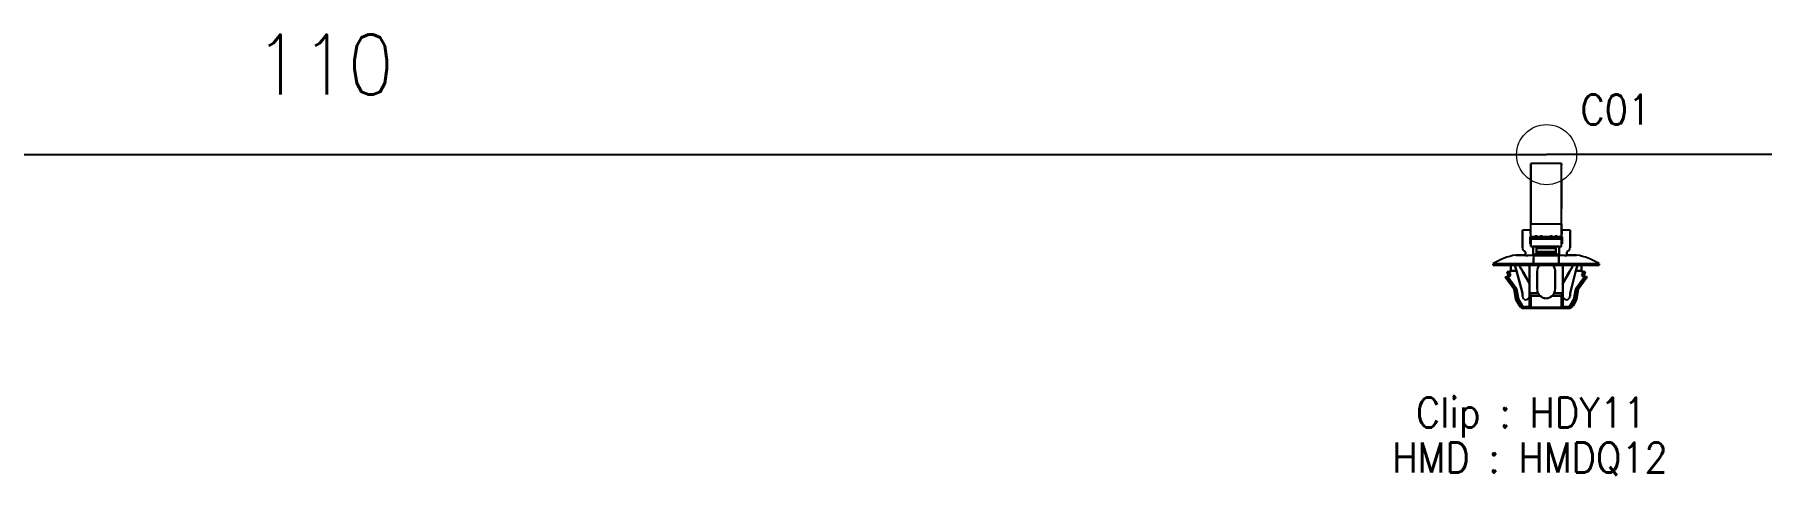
# Model space of a CAD drawing. Header units: inches. Extents: x 47316 to 59086, y 3141 to 11743.
# Drawn here: x 57742.5 to 57886.3, y 8655.5 to 8692.2 of the extents above; entities that cross this region are included whole.
import ezdxf

# ---------------------------------------------------------------- set-up
doc = ezdxf.new("R2010")
doc.units = ezdxf.units.IN
doc.header["$MEASUREMENT"] = 0
doc.styles.get("Standard").update_dxf_attribs({"font": ''})
doc.styles.get('Standard').set_extended_font_data('SimSun')
doc.linetypes.add('_VH_OTCON', pattern='A,0.0001,[7,VeSys.shx,S=0.1,R=0,X=0,Y=0],-0.4,[7,VeSys.shx,S=0.1,R=0,X=0,Y=0],-0.4,["X",Standard,S=1,R=0,X=-0.5,Y=-0.5],-0.0001,[7,VeSys.shx,S=0.1,R=0,X=0,Y=0],-0.4', length=1.2002)

msp = doc.modelspace()

# ---------------------------------------------------------------- linework, layer by layer
at = {"color": 0, "linetype": '_VH_OTCON', "lineweight": -2, "ltscale": 5}
for p in [(57663.57, 8682.22), (57937.71, 8682.22)]:
    msp.add_line(p, (57868.42, 8682.22), dxfattribs=at)
at = {"color": 7, "ltscale": 0.378897}
msp.add_line((57867.12, 8681.48), (57867.12, 8676.47), dxfattribs=at)
at = {"color": 7, "ltscale": 0.15}
for p, q in [((57869.65, 8681.48), (57867.12, 8681.48)), ((57867.12, 8676.47), (57869.65, 8676.47)), ((57867.12, 8676.47), (57869.65, 8676.47)), ((57869.65, 8675.21), (57867.12, 8675.21)), ((57867.12, 8675.21), (57869.65, 8675.21)), ((57867.12, 8674.58), (57869.65, 8674.58)), ((57867.12, 8674.58), (57869.65, 8674.58)), ((57869.65, 8669.49), (57867.12, 8669.49)), ((57867.12, 8669.49), (57869.65, 8669.49))]:
    msp.add_line(p, q, dxfattribs=at)
at = {"color": 7, "ltscale": 0.215019}
msp.add_line((57867.12, 8678.04), (57867.12, 8681.48), dxfattribs=at)
at = {"color": 7, "ltscale": 0.315749}
msp.add_line((57867.12, 8681.48), (57867.12, 8676.9), dxfattribs=at)
at = {"color": 7, "ltscale": 0.378905}
msp.add_line((57867.12, 8676.47), (57867.12, 8681.48), dxfattribs=at)
at = {"color": 7, "ltscale": 0.315758}
msp.add_line((57867.12, 8681.48), (57867.12, 8676.9), dxfattribs=at)
at = {"color": 7, "ltscale": 0.378893}
msp.add_line((57869.65, 8676.47), (57869.65, 8681.48), dxfattribs=at)
at = {"color": 7, "ltscale": 0.0272}
msp.add_line((57869.65, 8681.37), (57869.65, 8681.48), dxfattribs=at)
at = {"color": 7, "ltscale": 0.37888}
msp.add_line((57869.65, 8676.47), (57869.65, 8681.48), dxfattribs=at)
at = {"color": 7, "ltscale": 0.027199}
msp.add_line((57869.65, 8681.48), (57869.65, 8681.37), dxfattribs=at)
at = {"color": 7, "ltscale": 0.179182}
msp.add_line((57867.12, 8678.21), (57867.12, 8681.23), dxfattribs=at)
at = {"color": 7, "ltscale": 0.142593}
msp.add_line((57869.65, 8677.71), (57869.65, 8680.12), dxfattribs=at)
at = {"color": 7, "ltscale": 0.142589}
msp.add_line((57869.65, 8680.12), (57869.65, 8677.71), dxfattribs=at)
at = {"color": 7, "ltscale": 0.026669}
for p, q in [((57867.12, 8678.21), (57867.12, 8677.76)), ((57867.12, 8677.76), (57867.12, 8678.21)), ((57867.12, 8678.04), (57867.12, 8677.59))]:
    msp.add_line(p, q, dxfattribs=at)
at = {"color": 7, "ltscale": 0.108633}
msp.add_line((57867.12, 8675.93), (57867.12, 8677.76), dxfattribs=at)
at = {"color": 7, "ltscale": 0.076392}
msp.add_line((57867.12, 8676.47), (57867.12, 8677.76), dxfattribs=at)
at = {"color": 7, "ltscale": 0.098454}
msp.add_line((57867.12, 8675.93), (57867.12, 8677.59), dxfattribs=at)
at = {"color": 7, "ltscale": 0.025}
for p, q in [((57866.4, 8675.51), (57866.4, 8675.93)), ((57867.96, 8675.39), (57867.54, 8675.39)), ((57867.96, 8675.39), (57867.54, 8675.39)), ((57867.96, 8675.38), (57867.54, 8675.38)), ((57869.23, 8675.39), (57868.81, 8675.39)), ((57869.23, 8675.39), (57868.81, 8675.39))]:
    msp.add_line(p, q, dxfattribs=at)
at = {"color": 7, "ltscale": 0.039999}
for p, q in [((57867.08, 8675.93), (57866.4, 8675.93)), ((57867.08, 8675.93), (57866.4, 8675.93)), ((57870.37, 8675.93), (57869.69, 8675.93)), ((57870.37, 8675.93), (57869.69, 8675.93))]:
    msp.add_line(p, q, dxfattribs=at)
at = {"color": 7, "ltscale": 0.022501}
for p, q in [((57866.4, 8675.93), (57866.4, 8675.55)), ((57866.4, 8675.93), (57866.4, 8675.55)), ((57870.37, 8675.93), (57870.37, 8675.55)), ((57870.37, 8675.55), (57870.37, 8675.93))]:
    msp.add_line(p, q, dxfattribs=at)
at = {"color": 7, "ltscale": 0.0175}
for p, q in [((57867.08, 8675.93), (57867.08, 8675.63)), ((57867.08, 8675.93), (57867.08, 8675.63)), ((57867.08, 8675.63), (57867.08, 8675.93)), ((57869.69, 8675.93), (57869.69, 8675.63)), ((57869.69, 8675.63), (57869.69, 8675.93))]:
    msp.add_line(p, q, dxfattribs=at)
at = {"color": 7, "ltscale": 0.002499}
for p, q in [((57867.12, 8675.93), (57867.08, 8675.93)), ((57869.69, 8675.93), (57869.65, 8675.93)), ((57867.04, 8675.38), (57867.08, 8675.38)), ((57867.04, 8675.38), (57867.08, 8675.38)), ((57867.08, 8675.63), (57867.12, 8675.63)), ((57867.12, 8675.63), (57867.08, 8675.63)), ((57867.08, 8674.83), (57867.12, 8674.83)), ((57867.12, 8674.83), (57867.08, 8674.83)), ((57867.08, 8674.83), (57867.12, 8674.83)), ((57869.65, 8675.63), (57869.69, 8675.63)), ((57869.69, 8675.63), (57869.65, 8675.63)), ((57869.65, 8674.83), (57869.69, 8674.83)), ((57869.69, 8674.83), (57869.65, 8674.83)), ((57869.65, 8674.83), (57869.69, 8674.83)), ((57869.73, 8675.38), (57869.69, 8675.38)), ((57869.69, 8675.38), (57869.73, 8675.38)), ((57869.69, 8675.38), (57869.73, 8675.38))]:
    msp.add_line(p, q, dxfattribs=at)
at = {"color": 7, "ltscale": 2.6e-05}
for p, q in [((57867.08, 8675.93), (57867.08, 8675.93)), ((57869.69, 8675.93), (57869.69, 8675.93))]:
    msp.add_line(p, q, dxfattribs=at)
at = {"color": 7, "ltscale": 0.057913}
msp.add_line((57867.12, 8675.93), (57867.12, 8676.9), dxfattribs=at)
at = {"color": 7, "ltscale": 0.0644}
for p, q in [((57867.12, 8675.39), (57867.12, 8676.47)), ((57867.12, 8675.39), (57867.12, 8676.47)), ((57869.65, 8676.47), (57869.65, 8675.39)), ((57869.65, 8675.39), (57869.65, 8676.47))]:
    msp.add_line(p, q, dxfattribs=at)
at = {"color": 7, "ltscale": 0.064999}
for p, q in [((57866.4, 8675.55), (57866.4, 8674.45)), ((57866.4, 8675.55), (57866.4, 8674.45)), ((57870.37, 8675.55), (57870.37, 8674.45)), ((57870.37, 8674.45), (57870.37, 8675.55))]:
    msp.add_line(p, q, dxfattribs=at)
at = {"color": 7, "ltscale": 0.0625}
msp.add_line((57866.4, 8674.45), (57866.4, 8675.51), dxfattribs=at)
at = {"color": 7, "ltscale": 0.000629}
msp.add_line((57867.05, 8675.38), (57867.04, 8675.38), dxfattribs=at)
at = {"color": 7, "ltscale": 0.035001}
for p, q in [((57867.04, 8675.38), (57867.04, 8674.79)), ((57867.04, 8674.79), (57867.04, 8675.38)), ((57869.73, 8674.79), (57869.73, 8675.38)), ((57869.73, 8674.79), (57869.73, 8675.38)), ((57869.73, 8675.38), (57869.73, 8674.79)), ((57867.33, 8673.02), (57867.33, 8673.61)), ((57867.33, 8673.02), (57867.33, 8673.61))]:
    msp.add_line(p, q, dxfattribs=at)
at = {"color": 7, "ltscale": 0.004999}
for p, q in [((57867.04, 8674.79), (57867.12, 8674.79)), ((57867.12, 8674.79), (57867.04, 8674.79)), ((57869.65, 8674.79), (57869.73, 8674.79)), ((57869.73, 8674.79), (57869.65, 8674.79))]:
    msp.add_line(p, q, dxfattribs=at)
at = {"color": 7, "ltscale": 0.154999}
for p, q in [((57867.08, 8675.38), (57869.69, 8675.38)), ((57869.69, 8675.38), (57867.08, 8675.38))]:
    msp.add_line(p, q, dxfattribs=at)
at = {"color": 7, "ltscale": 0.032501}
for p, q in [((57867.08, 8675.38), (57867.08, 8674.83)), ((57867.08, 8675.38), (57867.08, 8674.83)), ((57869.69, 8675.38), (57869.69, 8674.83)), ((57869.69, 8674.83), (57869.69, 8675.38))]:
    msp.add_line(p, q, dxfattribs=at)
at = {"color": 7, "ltscale": 0.021939}
msp.add_line((57867.08, 8675.38), (57867.08, 8675.01), dxfattribs=at)
at = {"color": 7, "ltscale": 0.010562}
msp.add_line((57867.08, 8674.83), (57867.08, 8675.01), dxfattribs=at)
at = {"color": 7, "ltscale": 0.0375}
for p, q in [((57867.12, 8675.21), (57867.12, 8674.58)), ((57867.12, 8674.58), (57867.12, 8675.21)), ((57869.65, 8674.58), (57869.65, 8675.21)), ((57869.65, 8674.58), (57869.65, 8675.21))]:
    msp.add_line(p, q, dxfattribs=at)
at = {"color": 7, "ltscale": 0.002502}
msp.add_line((57867.12, 8674.79), (57867.12, 8674.83), dxfattribs=at)
at = {"color": 7, "ltscale": 0.040002}
for p, q in [((57867.29, 8674.58), (57867.29, 8673.9)), ((57867.29, 8673.9), (57867.29, 8674.58)), ((57869.48, 8673.9), (57869.48, 8674.58)), ((57869.48, 8673.9), (57869.48, 8674.58)), ((57869.48, 8674.58), (57869.48, 8673.9))]:
    msp.add_line(p, q, dxfattribs=at)
at = {"color": 7, "ltscale": 0.017502}
for p, q in [((57867.58, 8674.58), (57867.29, 8674.58)), ((57869.48, 8674.58), (57869.19, 8674.58))]:
    msp.add_line(p, q, dxfattribs=at)
at = {"color": 7, "ltscale": 0.0075}
for p, q in [((57867.54, 8675.38), (57867.54, 8675.51)), ((57867.54, 8675.51), (57867.54, 8675.38)), ((57867.96, 8675.51), (57867.96, 8675.38)), ((57867.96, 8675.38), (57867.96, 8675.51)), ((57868.81, 8675.38), (57868.81, 8675.51)), ((57868.81, 8675.51), (57868.81, 8675.38)), ((57869.23, 8675.51), (57869.23, 8675.38)), ((57869.23, 8675.38), (57869.23, 8675.51)), ((57863.96, 8673.14), (57863.96, 8673.02)), ((57863.96, 8673.02), (57863.96, 8673.14)), ((57867.33, 8673.14), (57867.33, 8673.02)), ((57867.33, 8673.02), (57867.33, 8673.14)), ((57869.44, 8673.02), (57869.44, 8673.14)), ((57869.44, 8673.14), (57869.44, 8673.02)), ((57872.81, 8673.14), (57872.81, 8673.02)), ((57872.81, 8673.02), (57872.81, 8673.14)), ((57866.64, 8669.56), (57866.64, 8669.43)), ((57866.64, 8669.56), (57866.64, 8669.43)), ((57866.99, 8669.43), (57866.99, 8669.56)), ((57870.13, 8669.43), (57870.13, 8669.56)), ((57870.13, 8669.43), (57870.13, 8669.56))]:
    msp.add_line(p, q, dxfattribs=at)
at = {"color": 7, "ltscale": 0.00087}
for p, q in [((57867.58, 8674.56), (57867.58, 8674.58)), ((57867.58, 8674.58), (57867.58, 8674.56)), ((57869.19, 8674.56), (57869.19, 8674.58)), ((57869.19, 8674.58), (57869.19, 8674.56))]:
    msp.add_line(p, q, dxfattribs=at)
at = {"color": 7, "ltscale": 0.023952}
msp.add_line((57867.58, 8674.17), (57867.58, 8674.58), dxfattribs=at)
at = {"color": 7, "ltscale": 0.007443}
for p, q in [((57867.58, 8674.44), (57867.58, 8674.56)), ((57867.58, 8674.56), (57867.58, 8674.44)), ((57869.19, 8674.44), (57869.19, 8674.56)), ((57869.19, 8674.56), (57869.19, 8674.44))]:
    msp.add_line(p, q, dxfattribs=at)
at = {"color": 7, "ltscale": 0.095001}
for p, q in [((57867.58, 8674.56), (57869.19, 8674.56)), ((57869.19, 8674.56), (57867.58, 8674.56)), ((57867.58, 8674.44), (57869.19, 8674.44)), ((57869.19, 8674.44), (57867.58, 8674.44)), ((57869.19, 8674.14), (57867.58, 8674.14)), ((57867.58, 8674.14), (57869.19, 8674.14)), ((57869.19, 8673.93), (57867.58, 8673.93))]:
    msp.add_line(p, q, dxfattribs=at)
at = {"color": 7, "ltscale": 0.017839}
for p, q in [((57867.58, 8674.14), (57867.58, 8674.44)), ((57867.58, 8674.44), (57867.58, 8674.14)), ((57869.19, 8674.14), (57869.19, 8674.44)), ((57869.19, 8674.44), (57869.19, 8674.14))]:
    msp.add_line(p, q, dxfattribs=at)
at = {"color": 7, "ltscale": 0.000322}
msp.add_line((57867.96, 8675.38), (57867.96, 8675.38), dxfattribs=at)
at = {"color": 7, "ltscale": 0.023056}
msp.add_line((57869.2, 8675.38), (57868.81, 8675.38), dxfattribs=at)
at = {"color": 7, "ltscale": 0.000368}
msp.add_line((57869.23, 8675.39), (57869.23, 8675.38), dxfattribs=at)
at = {"color": 7, "ltscale": 0.2}
for p, q in [((57867.33, 8673.14), (57863.96, 8673.14)), ((57867.33, 8673.14), (57863.96, 8673.14)), ((57867.33, 8673.02), (57863.96, 8673.02)), ((57863.96, 8673.02), (57867.33, 8673.02)), ((57872.81, 8673.14), (57869.44, 8673.14)), ((57869.44, 8673.14), (57872.81, 8673.14)), ((57869.44, 8673.02), (57872.81, 8673.02)), ((57869.44, 8673.02), (57872.81, 8673.02))]:
    msp.add_line(p, q, dxfattribs=at)
at = {"color": 7, "ltscale": 0.087396}
for p, q in [((57863.96, 8673.02), (57865.43, 8673.02)), ((57872.81, 8673.02), (57871.34, 8673.02)), ((57872.81, 8673.02), (57871.34, 8673.02))]:
    msp.add_line(p, q, dxfattribs=at)
at = {"color": 7, "ltscale": 0.0875}
for p, q in [((57865.43, 8673.02), (57863.96, 8673.02)), ((57867.63, 8671.03), (57867.63, 8672.51)), ((57867.63, 8672.51), (57867.63, 8671.03)), ((57869.14, 8672.51), (57869.14, 8671.03)), ((57869.14, 8671.03), (57869.14, 8672.51)), ((57869.14, 8671.03), (57869.14, 8672.51))]:
    msp.add_line(p, q, dxfattribs=at)
at = {"color": 7, "ltscale": 0.027499}
for p, q in [((57865.43, 8672.55), (57865.43, 8673.02)), ((57865.43, 8673.02), (57865.43, 8672.55)), ((57871.34, 8672.55), (57871.34, 8673.02)), ((57871.34, 8673.02), (57871.34, 8672.55))]:
    msp.add_line(p, q, dxfattribs=at)
at = {"color": 7, "ltscale": 0.028456}
for p, q in [((57865.91, 8672.55), (57865.78, 8673.02)), ((57865.78, 8673.02), (57865.91, 8672.55)), ((57870.86, 8672.55), (57870.99, 8673.02)), ((57870.99, 8673.02), (57870.86, 8672.55))]:
    msp.add_line(p, q, dxfattribs=at)
at = {"color": 7, "ltscale": 0.020602}
for p, q in [((57865.78, 8673.02), (57866.13, 8673.02)), ((57870.99, 8673.02), (57870.64, 8673.02)), ((57870.99, 8673.02), (57870.64, 8673.02))]:
    msp.add_line(p, q, dxfattribs=at)
at = {"color": 7, "ltscale": 0.020749}
msp.add_line((57866.13, 8673.02), (57865.78, 8673.02), dxfattribs=at)
at = {"color": 7, "ltscale": 0.047501}
for p, q in [((57865.85, 8673.86), (57866.66, 8673.86)), ((57866.66, 8673.86), (57865.85, 8673.86)), ((57870.11, 8673.86), (57870.92, 8673.86)), ((57870.92, 8673.86), (57870.11, 8673.86))]:
    msp.add_line(p, q, dxfattribs=at)
at = {"color": 7, "ltscale": 0.015289}
msp.add_line((57866.26, 8672.79), (57866.13, 8673.02), dxfattribs=at)
at = {"color": 7, "ltscale": 0.015242}
for p, q in [((57866.13, 8673.02), (57866.26, 8672.79)), ((57870.51, 8672.79), (57870.63, 8673.02))]:
    msp.add_line(p, q, dxfattribs=at)
at = {"color": 7, "ltscale": 0.02697}
msp.add_line((57866.49, 8672.4), (57866.26, 8672.79), dxfattribs=at)
at = {"color": 7, "ltscale": 0.026985}
for p, q in [((57866.26, 8672.79), (57866.49, 8672.4)), ((57870.28, 8672.4), (57870.51, 8672.79))]:
    msp.add_line(p, q, dxfattribs=at)
at = {"color": 7, "ltscale": 0.013786}
msp.add_line((57866.66, 8673.86), (57866.66, 8674.09), dxfattribs=at)
at = {"color": 7, "ltscale": 0.017471}
for p, q in [((57866.66, 8673.8), (57866.66, 8674.09)), ((57870.11, 8673.8), (57870.11, 8674.09))]:
    msp.add_line(p, q, dxfattribs=at)
at = {"color": 7, "ltscale": 0.017476}
for p, q in [((57866.66, 8674.09), (57866.66, 8673.8)), ((57870.11, 8674.09), (57870.11, 8673.8))]:
    msp.add_line(p, q, dxfattribs=at)
at = {"color": 7, "ltscale": 0.00369}
for p, q in [((57866.66, 8673.8), (57866.66, 8673.86)), ((57870.11, 8673.86), (57870.11, 8673.8))]:
    msp.add_line(p, q, dxfattribs=at)
at = {"color": 7, "ltscale": 0.089999}
for p, q in [((57866.99, 8673.02), (57866.99, 8671.5)), ((57866.99, 8671.5), (57866.99, 8673.02)), ((57869.78, 8671.5), (57869.78, 8673.02)), ((57869.78, 8673.02), (57869.78, 8671.5))]:
    msp.add_line(p, q, dxfattribs=at)
at = {"color": 7, "ltscale": 0.129999}
for p, q in [((57867.29, 8673.9), (57869.48, 8673.9)), ((57869.48, 8673.9), (57867.29, 8673.9))]:
    msp.add_line(p, q, dxfattribs=at)
at = {"color": 7, "ltscale": 0.040567}
for p, q in [((57867.33, 8673.83), (57867.33, 8673.14)), ((57869.44, 8673.83), (57869.44, 8673.14))]:
    msp.add_line(p, q, dxfattribs=at)
at = {"color": 7, "ltscale": 0.125}
for p, q in [((57869.44, 8673.83), (57867.33, 8673.83)), ((57867.33, 8673.83), (57869.44, 8673.83)), ((57869.44, 8673.14), (57867.33, 8673.14)), ((57867.33, 8673.14), (57869.44, 8673.14)), ((57869.44, 8673.02), (57867.33, 8673.02)), ((57867.33, 8673.02), (57869.44, 8673.02))]:
    msp.add_line(p, q, dxfattribs=at)
at = {"color": 7, "ltscale": 0.040569}
for p, q in [((57867.33, 8673.83), (57867.33, 8673.14)), ((57869.44, 8673.14), (57869.44, 8673.83))]:
    msp.add_line(p, q, dxfattribs=at)
at = {"color": 7, "ltscale": 0.014789}
msp.add_line((57867.58, 8674.15), (57867.58, 8673.9), dxfattribs=at)
at = {"color": 7, "ltscale": 0.013841}
for p, q in [((57867.58, 8673.9), (57867.58, 8674.14)), ((57869.19, 8674.14), (57869.19, 8673.9))]:
    msp.add_line(p, q, dxfattribs=at)
at = {"color": 7, "ltscale": 0.012407}
for p, q in [((57867.58, 8673.93), (57867.58, 8674.14)), ((57869.19, 8673.93), (57869.19, 8674.14))]:
    msp.add_line(p, q, dxfattribs=at)
at = {"color": 7, "ltscale": 0.001447}
msp.add_line((57869.19, 8673.93), (57869.19, 8673.9), dxfattribs=at)
at = {"color": 7, "ltscale": 0.02751}
msp.add_line((57869.44, 8673.14), (57869.44, 8673.61), dxfattribs=at)
msp.add_line((57869.44, 8673.14), (57869.44, 8673.61), dxfattribs=at)
at = {"color": 7, "ltscale": 0.02701}
msp.add_line((57870.51, 8672.79), (57870.28, 8672.4), dxfattribs=at)
at = {"color": 7, "ltscale": 0.015215}
msp.add_line((57870.63, 8673.02), (57870.51, 8672.79), dxfattribs=at)
at = {"color": 7, "ltscale": 0.019}
msp.add_line((57864.97, 8672.03), (57865.26, 8672.15), dxfattribs=at)
at = {"color": 7, "ltscale": 0.000903}
msp.add_line((57864.97, 8672.03), (57864.98, 8672.03), dxfattribs=at)
at = {"color": 7, "ltscale": 4.3e-05}
msp.add_line((57864.97, 8672.03), (57864.97, 8672.03), dxfattribs=at)
at = {"color": 7, "ltscale": 0.075271}
for p, q in [((57865.71, 8670.99), (57864.97, 8672.03)), ((57865.07, 8672.03), (57865.81, 8670.99)), ((57865.81, 8670.99), (57865.07, 8672.03)), ((57870.96, 8670.99), (57871.7, 8672.03)), ((57871.8, 8672.03), (57871.06, 8670.99))]:
    msp.add_line(p, q, dxfattribs=at)
at = {"color": 7, "ltscale": 4.9e-05}
msp.add_line((57864.97, 8672.03), (57864.97, 8672.03), dxfattribs=at)
at = {"color": 7, "ltscale": 0.000916}
msp.add_line((57864.97, 8672.03), (57864.98, 8672.03), dxfattribs=at)
at = {"color": 7, "ltscale": 0.005222}
msp.add_line((57864.98, 8672.03), (57865.07, 8672.03), dxfattribs=at)
at = {"color": 7, "ltscale": 0.005249}
msp.add_line((57864.98, 8672.03), (57865.07, 8672.03), dxfattribs=at)
at = {"color": 7, "ltscale": 0.018183}
msp.add_line((57865.14, 8672.47), (57865.43, 8672.55), dxfattribs=at)
at = {"color": 7, "ltscale": 0.008429}
for p, q in [((57865.28, 8672.47), (57865.14, 8672.47)), ((57871.36, 8672.15), (57871.51, 8672.15))]:
    msp.add_line(p, q, dxfattribs=at)
at = {"color": 7, "ltscale": 0.020195}
for p, q in [((57865.26, 8672.15), (57865.14, 8672.47)), ((57865.28, 8672.47), (57865.41, 8672.15)), ((57865.41, 8672.15), (57865.28, 8672.47)), ((57871.49, 8672.47), (57871.36, 8672.15)), ((57871.36, 8672.15), (57871.49, 8672.47)), ((57871.63, 8672.47), (57871.51, 8672.15))]:
    msp.add_line(p, q, dxfattribs=at)
at = {"color": 7, "ltscale": 0.008438}
msp.add_line((57865.14, 8672.47), (57865.28, 8672.47), dxfattribs=at)
at = {"color": 7, "ltscale": 0.002185}
msp.add_line((57865.21, 8672.47), (57865.17, 8672.47), dxfattribs=at)
at = {"color": 7, "ltscale": 0.013619}
for p, q in [((57865.41, 8672.15), (57865.19, 8672.06)), ((57865.19, 8672.06), (57865.41, 8672.15)), ((57871.36, 8672.15), (57871.58, 8672.06)), ((57871.58, 8672.06), (57871.36, 8672.15))]:
    msp.add_line(p, q, dxfattribs=at)
at = {"color": 7, "ltscale": 0.074459}
for p, q in [((57865.19, 8672.06), (57865.92, 8671.04)), ((57865.92, 8671.04), (57865.19, 8672.06)), ((57871.58, 8672.06), (57870.85, 8671.04)), ((57870.85, 8671.04), (57871.58, 8672.06))]:
    msp.add_line(p, q, dxfattribs=at)
at = {"color": 7, "ltscale": 0.0009}
msp.add_line((57865.28, 8672.15), (57865.26, 8672.15), dxfattribs=at)
at = {"color": 7, "ltscale": 0.000912}
for p, q in [((57865.26, 8672.15), (57865.28, 8672.15)), ((57871.62, 8672.47), (57871.63, 8672.47))]:
    msp.add_line(p, q, dxfattribs=at)
at = {"color": 7, "ltscale": 0.002856}
msp.add_line((57865.27, 8672.15), (57865.32, 8672.15), dxfattribs=at)
at = {"color": 7, "ltscale": 0.002869}
msp.add_line((57865.32, 8672.15), (57865.27, 8672.15), dxfattribs=at)
at = {"color": 7, "ltscale": 0.018199}
for p, q in [((57865.57, 8672.55), (57865.28, 8672.47)), ((57865.28, 8672.47), (57865.57, 8672.55)), ((57871.2, 8672.55), (57871.49, 8672.47)), ((57871.49, 8672.47), (57871.2, 8672.55))]:
    msp.add_line(p, q, dxfattribs=at)
at = {"color": 7, "ltscale": 0.002832}
msp.add_line((57865.33, 8672.15), (57865.28, 8672.15), dxfattribs=at)
at = {"color": 7, "ltscale": 0.00282}
for p, q in [((57865.28, 8672.15), (57865.33, 8672.15)), ((57871.57, 8672.47), (57871.62, 8672.47))]:
    msp.add_line(p, q, dxfattribs=at)
at = {"color": 7, "ltscale": 0.004715}
msp.add_line((57865.41, 8672.15), (57865.33, 8672.15), dxfattribs=at)
at = {"color": 7, "ltscale": 0.004687}
msp.add_line((57865.33, 8672.15), (57865.41, 8672.15), dxfattribs=at)
at = {"color": 7, "ltscale": 0.000342}
for p, q in [((57865.44, 8672.55), (57865.43, 8672.55)), ((57871.34, 8672.55), (57871.33, 8672.55))]:
    msp.add_line(p, q, dxfattribs=at)
at = {"color": 7, "ltscale": 0.006641}
msp.add_line((57865.43, 8672.55), (57865.54, 8672.55), dxfattribs=at)
at = {"color": 7, "ltscale": 0.002142}
msp.add_line((57865.47, 8672.55), (57865.43, 8672.55), dxfattribs=at)
at = {"color": 7, "ltscale": 0.00033}
for p, q in [((57865.43, 8672.55), (57865.44, 8672.55)), ((57871.33, 8672.55), (57871.34, 8672.55)), ((57871.51, 8672.15), (57871.5, 8672.15))]:
    msp.add_line(p, q, dxfattribs=at)
at = {"color": 7, "ltscale": 0.002136}
msp.add_line((57865.43, 8672.55), (57865.47, 8672.55), dxfattribs=at)
at = {"color": 7, "ltscale": 0.001825}
msp.add_line((57865.44, 8672.55), (57865.47, 8672.55), dxfattribs=at)
at = {"color": 7, "ltscale": 0.003674}
for p, q in [((57865.5, 8672.55), (57865.44, 8672.55)), ((57871.33, 8672.55), (57871.27, 8672.55))]:
    msp.add_line(p, q, dxfattribs=at)
at = {"color": 7, "ltscale": 0.006299}
msp.add_line((57865.57, 8672.55), (57865.47, 8672.55), dxfattribs=at)
at = {"color": 7, "ltscale": 0.006305}
msp.add_line((57865.47, 8672.55), (57865.57, 8672.55), dxfattribs=at)
at = {"color": 7, "ltscale": 0.00329}
msp.add_line((57865.56, 8672.55), (57865.5, 8672.55), dxfattribs=at)
at = {"color": 7, "ltscale": 0.019785}
for p, q in [((57865.91, 8672.55), (57865.57, 8672.55)), ((57865.57, 8672.55), (57865.91, 8672.55)), ((57870.86, 8672.55), (57871.2, 8672.55)), ((57871.2, 8672.55), (57870.86, 8672.55))]:
    msp.add_line(p, q, dxfattribs=at)
at = {"color": 7, "ltscale": 0.11383}
for p, q in [((57866.4, 8670.7), (57865.91, 8672.55)), ((57865.91, 8672.55), (57866.4, 8670.7)), ((57870.37, 8670.7), (57870.86, 8672.55)), ((57870.86, 8672.55), (57870.37, 8670.7))]:
    msp.add_line(p, q, dxfattribs=at)
at = {"color": 7, "ltscale": 0.065039}
msp.add_line((57866.99, 8671.5), (57866.45, 8672.45), dxfattribs=at)
at = {"color": 7, "ltscale": 0.06116}
msp.add_line((57866.99, 8671.5), (57866.49, 8672.4), dxfattribs=at)
at = {"color": 7, "ltscale": 0.061156}
for p, q in [((57866.49, 8672.4), (57866.99, 8671.5)), ((57869.78, 8671.5), (57870.28, 8672.4))]:
    msp.add_line(p, q, dxfattribs=at)
at = {"color": 7, "ltscale": 0.040697}
msp.add_line((57866.99, 8671.66), (57866.99, 8672.34), dxfattribs=at)
at = {"color": 7, "ltscale": 0.040701}
msp.add_line((57866.99, 8672.34), (57866.99, 8671.66), dxfattribs=at)
at = {"color": 7, "ltscale": 0.039936}
for p, q in [((57866.99, 8671.5), (57866.99, 8670.82)), ((57866.99, 8670.82), (57866.99, 8671.5)), ((57869.78, 8670.82), (57869.78, 8671.5)), ((57869.78, 8671.5), (57869.78, 8670.82))]:
    msp.add_line(p, q, dxfattribs=at)
at = {"color": 7, "ltscale": 0.048712}
msp.add_line((57866.99, 8670.68), (57866.99, 8671.5), dxfattribs=at)
at = {"color": 7, "ltscale": 0.064963}
msp.add_line((57870.32, 8672.45), (57869.78, 8671.5), dxfattribs=at)
at = {"color": 7, "ltscale": 0.061161}
msp.add_line((57870.28, 8672.4), (57869.78, 8671.5), dxfattribs=at)
at = {"color": 7, "ltscale": 0.075264}
msp.add_line((57870.96, 8670.99), (57871.7, 8672.03), dxfattribs=at)
at = {"color": 7, "ltscale": 0.008441}
for p, q in [((57871.34, 8672.55), (57871.2, 8672.55)), ((57871.2, 8672.55), (57871.34, 8672.55)), ((57871.51, 8672.15), (57871.36, 8672.15))]:
    msp.add_line(p, q, dxfattribs=at)
at = {"color": 7, "ltscale": 0.008432}
msp.add_line((57871.2, 8672.55), (57871.34, 8672.55), dxfattribs=at)
at = {"color": 7, "ltscale": 0.00434}
msp.add_line((57871.27, 8672.55), (57871.2, 8672.55), dxfattribs=at)
at = {"color": 7, "ltscale": 0.002209}
msp.add_line((57871.29, 8672.55), (57871.33, 8672.55), dxfattribs=at)
at = {"color": 7, "ltscale": 0.000286}
for p, q in [((57871.34, 8672.55), (57871.33, 8672.55)), ((57871.33, 8672.55), (57871.34, 8672.55))]:
    msp.add_line(p, q, dxfattribs=at)
at = {"color": 7, "ltscale": 0.018174}
msp.add_line((57871.34, 8672.55), (57871.63, 8672.47), dxfattribs=at)
at = {"color": 7, "ltscale": 0.004291}
msp.add_line((57871.44, 8672.15), (57871.36, 8672.15), dxfattribs=at)
at = {"color": 7, "ltscale": 0.003809}
msp.add_line((57871.5, 8672.15), (57871.44, 8672.15), dxfattribs=at)
at = {"color": 7, "ltscale": 0.001593}
msp.add_line((57871.47, 8672.15), (57871.5, 8672.15), dxfattribs=at)
at = {"color": 7, "ltscale": 0.004681}
for p, q in [((57871.57, 8672.47), (57871.49, 8672.47)), ((57871.49, 8672.47), (57871.57, 8672.47))]:
    msp.add_line(p, q, dxfattribs=at)
at = {"color": 7, "ltscale": 0.000327}
msp.add_line((57871.5, 8672.15), (57871.51, 8672.15), dxfattribs=at)
at = {"color": 7, "ltscale": 0.019025}
msp.add_line((57871.51, 8672.15), (57871.8, 8672.03), dxfattribs=at)
at = {"color": 7, "ltscale": 0.002823}
msp.add_line((57871.62, 8672.47), (57871.57, 8672.47), dxfattribs=at)
at = {"color": 7, "ltscale": 0.000925}
msp.add_line((57871.63, 8672.47), (57871.62, 8672.47), dxfattribs=at)
at = {"color": 7, "ltscale": 0.006177}
msp.add_line((57871.7, 8672.03), (57871.8, 8672.03), dxfattribs=at)
at = {"color": 7, "ltscale": 0.006165}
for p, q in [((57871.8, 8672.03), (57871.7, 8672.03)), ((57871.06, 8670.99), (57870.96, 8670.99)), ((57871.06, 8670.99), (57870.96, 8670.99))]:
    msp.add_line(p, q, dxfattribs=at)
at = {"color": 7, "ltscale": 0.006168}
for p, q in [((57865.81, 8670.99), (57865.71, 8670.99)), ((57865.71, 8670.99), (57865.81, 8670.99))]:
    msp.add_line(p, q, dxfattribs=at)
at = {"color": 7, "ltscale": 0.05076}
for p, q in [((57865.85, 8670.15), (57865.71, 8670.99)), ((57871.06, 8670.99), (57870.92, 8670.15))]:
    msp.add_line(p, q, dxfattribs=at)
at = {"color": 7, "ltscale": 0.002621}
for p, q in [((57865.81, 8670.99), (57865.85, 8671.01)), ((57865.85, 8671.01), (57865.81, 8670.99)), ((57870.92, 8671.01), (57870.96, 8670.99)), ((57870.96, 8670.99), (57870.92, 8671.01))]:
    msp.add_line(p, q, dxfattribs=at)
at = {"color": 7, "ltscale": 0.050773}
for p, q in [((57865.81, 8670.99), (57865.96, 8670.15)), ((57865.96, 8670.15), (57865.81, 8670.99)), ((57870.81, 8670.15), (57870.96, 8670.99))]:
    msp.add_line(p, q, dxfattribs=at)
at = {"color": 7, "ltscale": 0.000205}
for p, q in [((57865.85, 8671.01), (57865.86, 8671.01)), ((57865.86, 8671.01), (57865.85, 8671.01)), ((57870.91, 8671.01), (57870.92, 8671.01)), ((57870.92, 8671.01), (57870.91, 8671.01))]:
    msp.add_line(p, q, dxfattribs=at)
at = {"color": 7, "ltscale": 0.006223}
for p, q in [((57865.85, 8670.15), (57865.96, 8670.15)), ((57865.85, 8670.15), (57865.96, 8670.15)), ((57870.92, 8670.15), (57870.81, 8670.15))]:
    msp.add_line(p, q, dxfattribs=at)
at = {"color": 7, "ltscale": 0.034946}
for p, q in [((57866.15, 8669.64), (57865.85, 8670.15)), ((57870.92, 8670.15), (57870.62, 8669.64))]:
    msp.add_line(p, q, dxfattribs=at)
at = {"color": 7, "ltscale": 0.004321}
for p, q in [((57865.86, 8671.01), (57865.92, 8671.04)), ((57865.92, 8671.04), (57865.86, 8671.01)), ((57870.85, 8671.04), (57870.91, 8671.01)), ((57870.91, 8671.01), (57870.85, 8671.04))]:
    msp.add_line(p, q, dxfattribs=at)
at = {"color": 7, "ltscale": 0.051095}
for p, q in [((57865.92, 8671.04), (57866.07, 8670.19)), ((57866.07, 8670.19), (57865.92, 8671.04)), ((57870.85, 8671.04), (57870.7, 8670.19)), ((57870.7, 8670.19), (57870.85, 8671.04))]:
    msp.add_line(p, q, dxfattribs=at)
at = {"color": 7, "ltscale": 0.002806}
for p, q in [((57865.96, 8670.15), (57866.01, 8670.17)), ((57870.76, 8670.17), (57870.81, 8670.15))]:
    msp.add_line(p, q, dxfattribs=at)
at = {"color": 7, "ltscale": 0.00266}
for p, q in [((57866, 8670.16), (57865.96, 8670.15)), ((57870.81, 8670.15), (57870.77, 8670.16))]:
    msp.add_line(p, q, dxfattribs=at)
at = {"color": 7, "ltscale": 0.034163}
for p, q in [((57865.96, 8670.15), (57866.25, 8669.65)), ((57870.52, 8669.65), (57870.81, 8670.15))]:
    msp.add_line(p, q, dxfattribs=at)
at = {"color": 7, "ltscale": 0.034208}
for p, q in [((57866.25, 8669.65), (57865.96, 8670.15)), ((57870.52, 8669.65), (57870.81, 8670.15))]:
    msp.add_line(p, q, dxfattribs=at)
at = {"color": 7, "ltscale": 0.000128}
for p, q in [((57865.96, 8670.15), (57865.96, 8670.15)), ((57870.81, 8670.15), (57870.81, 8670.15)), ((57870.81, 8670.15), (57870.81, 8670.15))]:
    msp.add_line(p, q, dxfattribs=at)
at = {"color": 7, "ltscale": 0.004276}
for p, q in [((57866.01, 8670.17), (57866.07, 8670.19)), ((57866.07, 8670.19), (57866.01, 8670.16)), ((57870.76, 8670.16), (57870.7, 8670.19)), ((57870.7, 8670.19), (57870.76, 8670.17))]:
    msp.add_line(p, q, dxfattribs=at)
at = {"color": 7, "ltscale": 0.0329}
for p, q in [((57866.07, 8670.19), (57866.35, 8669.71)), ((57866.35, 8669.71), (57866.07, 8670.19)), ((57870.7, 8670.19), (57870.41, 8669.71)), ((57870.41, 8669.71), (57870.7, 8670.19))]:
    msp.add_line(p, q, dxfattribs=at)
at = {"color": 7, "ltscale": 0.014999}
for p, q in [((57866.4, 8670.44), (57866.4, 8670.7)), ((57866.4, 8670.7), (57866.4, 8670.44)), ((57870.37, 8670.44), (57870.37, 8670.7)), ((57870.37, 8670.44), (57870.37, 8670.7)), ((57870.37, 8670.7), (57870.37, 8670.44))]:
    msp.add_line(p, q, dxfattribs=at)
at = {"color": 7, "ltscale": 0.082565}
for p, q in [((57866.99, 8669.43), (57866.99, 8670.82)), ((57866.99, 8670.82), (57866.99, 8669.43)), ((57869.78, 8670.82), (57869.78, 8669.43)), ((57869.78, 8669.43), (57869.78, 8670.82))]:
    msp.add_line(p, q, dxfattribs=at)
at = {"color": 7, "ltscale": 0.008279}
msp.add_line((57866.99, 8670.54), (57866.99, 8670.68), dxfattribs=at)
at = {"color": 7, "ltscale": 0.005516}
msp.add_line((57866.99, 8670.44), (57866.99, 8670.54), dxfattribs=at)
at = {"color": 7, "ltscale": 0.052501}
msp.add_line((57866.99, 8669.56), (57866.99, 8670.44), dxfattribs=at)
at = {"color": 7, "ltscale": 0.041339}
for p, q in [((57867.01, 8670.68), (57867.71, 8670.68)), ((57867.71, 8670.68), (57867.01, 8670.68)), ((57869.06, 8670.68), (57869.76, 8670.68)), ((57869.76, 8670.68), (57869.06, 8670.68))]:
    msp.add_line(p, q, dxfattribs=at)
at = {"color": 7, "ltscale": 0.002634}
for p, q in [((57867.01, 8670.68), (57867.03, 8670.64)), ((57869.74, 8670.64), (57869.76, 8670.68))]:
    msp.add_line(p, q, dxfattribs=at)
at = {"color": 7, "ltscale": 0.002635}
for p, q in [((57867.03, 8670.64), (57867.01, 8670.68)), ((57869.76, 8670.68), (57869.74, 8670.64))]:
    msp.add_line(p, q, dxfattribs=at)
at = {"color": 7, "ltscale": 0.044711}
for p, q in [((57867.87, 8670.47), (57867.12, 8670.47)), ((57867.12, 8670.47), (57867.87, 8670.47)), ((57869.65, 8670.47), (57868.9, 8670.47)), ((57868.9, 8670.47), (57869.65, 8670.47))]:
    msp.add_line(p, q, dxfattribs=at)
at = {"color": 7, "ltscale": 0.057954}
for p, q in [((57867.12, 8670.47), (57867.12, 8669.49)), ((57867.12, 8669.49), (57867.12, 8670.47)), ((57869.65, 8669.49), (57869.65, 8670.47)), ((57869.65, 8670.47), (57869.65, 8669.49))]:
    msp.add_line(p, q, dxfattribs=at)
at = {"color": 7, "ltscale": 0.001863}
msp.add_line((57867.85, 8670.49), (57867.87, 8670.47), dxfattribs=at)
at = {"color": 7, "ltscale": 0.000505}
msp.add_line((57867.87, 8670.47), (57867.87, 8670.48), dxfattribs=at)
at = {"color": 7, "ltscale": 0.000598}
msp.add_line((57868.9, 8670.47), (57868.9, 8670.48), dxfattribs=at)
at = {"color": 7, "ltscale": 0.050769}
msp.add_line((57870.81, 8670.15), (57870.96, 8670.99), dxfattribs=at)
at = {"color": 7, "ltscale": 0.006219}
msp.add_line((57870.81, 8670.15), (57870.92, 8670.15), dxfattribs=at)
at = {"color": 7, "ltscale": 0.005864}
msp.add_line((57866.15, 8669.64), (57866.25, 8669.65), dxfattribs=at)
at = {"color": 7, "ltscale": 0.005865}
for p, q in [((57866.15, 8669.64), (57866.25, 8669.65)), ((57870.52, 8669.65), (57870.62, 8669.64))]:
    msp.add_line(p, q, dxfattribs=at)
at = {"color": 7, "ltscale": 0.007092}
for p, q in [((57866.35, 8669.71), (57866.25, 8669.65)), ((57866.25, 8669.65), (57866.35, 8669.71)), ((57870.52, 8669.65), (57870.41, 8669.71)), ((57870.41, 8669.71), (57870.52, 8669.65))]:
    msp.add_line(p, q, dxfattribs=at)
at = {"color": 7, "ltscale": 0.015717}
msp.add_line((57866.52, 8669.43), (57866.78, 8669.43), dxfattribs=at)
at = {"color": 7, "ltscale": 0.015729}
msp.add_line((57866.78, 8669.43), (57866.52, 8669.43), dxfattribs=at)
at = {"color": 7, "ltscale": 0.020941}
for p, q in [((57866.64, 8669.56), (57866.99, 8669.56)), ((57866.99, 8669.56), (57866.64, 8669.56)), ((57866.99, 8669.43), (57866.64, 8669.43)), ((57866.64, 8669.43), (57866.99, 8669.43)), ((57870.13, 8669.56), (57869.78, 8669.56)), ((57869.78, 8669.56), (57870.13, 8669.56)), ((57870.13, 8669.43), (57869.78, 8669.43)), ((57869.78, 8669.43), (57870.13, 8669.43))]:
    msp.add_line(p, q, dxfattribs=at)
at = {"color": 7, "ltscale": 0.012512}
for p, q in [((57866.99, 8669.43), (57866.78, 8669.43)), ((57869.99, 8669.43), (57869.78, 8669.43))]:
    msp.add_line(p, q, dxfattribs=at)
at = {"color": 7, "ltscale": 0.000995}
for p, q in [((57867.01, 8669.43), (57866.99, 8669.43)), ((57866.99, 8669.43), (57867.01, 8669.43)), ((57869.78, 8669.43), (57869.76, 8669.43)), ((57869.76, 8669.43), (57869.78, 8669.43))]:
    msp.add_line(p, q, dxfattribs=at)
at = {"color": 7, "ltscale": 0.163013}
msp.add_line((57867.01, 8669.43), (57869.76, 8669.43), dxfattribs=at)
at = {"color": 7, "ltscale": 0.163214}
msp.add_line((57869.76, 8669.43), (57867.01, 8669.43), dxfattribs=at)
at = {"color": 7, "ltscale": 0.000399}
msp.add_line((57869.76, 8669.43), (57869.76, 8669.43), dxfattribs=at)
at = {"color": 7, "ltscale": 0.012915}
msp.add_line((57870.21, 8669.43), (57869.99, 8669.43), dxfattribs=at)
at = {"color": 7, "ltscale": 0.004422}
msp.add_line((57870.13, 8669.43), (57870.21, 8669.43), dxfattribs=at)
at = {"color": 7, "ltscale": 0.006183}
msp.add_line((57870.23, 8669.43), (57870.13, 8669.43), dxfattribs=at)
at = {"color": 7, "ltscale": 0.007248}
msp.add_line((57870.13, 8669.43), (57870.25, 8669.43), dxfattribs=at)
at = {"color": 7, "ltscale": 0.001605}
msp.add_line((57870.22, 8669.43), (57870.25, 8669.43), dxfattribs=at)
at = {"color": 7, "ltscale": 0.00587}
msp.add_line((57870.62, 8669.64), (57870.52, 8669.65), dxfattribs=at)
at = {"color": 7}
for points in [[(57868.11, 8670.33), (57868.02, 8670.37), (57867.87, 8670.47)], [(57868.9, 8670.47), (57868.75, 8670.37), (57868.66, 8670.33)], [(57866.64, 8669.43), (57866.52, 8669.45), (57866.42, 8669.49), (57866.32, 8669.56), (57866.25, 8669.65)], [(57866.64, 8669.43), (57866.53, 8669.45), (57866.42, 8669.49), (57866.34, 8669.54), (57866.25, 8669.65)], [(57870.52, 8669.65), (57870.45, 8669.56), (57870.35, 8669.49), (57870.25, 8669.45), (57870.13, 8669.43)], [(57870.52, 8669.65), (57870.46, 8669.57), (57870.39, 8669.51), (57870.29, 8669.46), (57870.13, 8669.43)]]:
    msp.add_lwpolyline(points, dxfattribs=at)
at = {"color": 0, "linetype": 'Continuous', "lineweight": 15}
msp.add_circle((57868.42, 8682.22), 2.5, dxfattribs=at)
at = {"color": 7}
for centre, radius, start, end in [((57866.66, 8674.45), 0.253, 179.9994, 250.5293), ((57866.66, 8674.45), 0.253, 180, 250.5288), ((57866.66, 8674.45), 0.253, 179.9994, 250.5294), ((57870.11, 8674.45), 0.253, 289.4712, 0), ((57870.11, 8674.45), 0.253, 289.4707, 0.0006), ((57866.82, 8668.45), 5.5, 100.0643, 121.3266), ((57866.53, 8674.09), 0.128, 57.0425, 70.4553), ((57866.53, 8674.09), 0.128, 0.3156, 70.2132), ((57866.53, 8674.09), 0.127, 0.0195, 70.5097), ((57867.31, 8666.46), 7.37, 92.4655, 95.0982), ((57867.47, 8664.13), 9.7, 92.8258, 94.8248), ((57867.37, 8663.93), 9.9, 90.2174, 92.1704), ((57867.33, 8666.08), 7.75, 89.9939, 92.4892), ((57867.37, 8663.93), 9.9, 90.2174, 92.1704), ((57868.38, 8672.51), 0.759, 138.1813, 180.0244), ((57868.4, 8672.51), 0.77, 138.4852, 179.6729), ((57868.39, 8672.51), 0.759, 359.9744, 41.8082), ((57868.39, 8672.51), 0.757, 17.7035, 41.8454), ((57868.37, 8672.51), 0.77, 0.3271, 41.5148), ((57869.44, 8666.08), 7.75, 87.5107, 90.0063), ((57869.4, 8663.93), 9.9, 87.8296, 89.7826), ((57869.46, 8666.46), 7.37, 84.902, 87.5344), ((57869.3, 8664.13), 9.7, 85.1752, 87.1742), ((57870.24, 8674.09), 0.128, 109.7868, 179.6844), ((57870.24, 8674.09), 0.127, 109.4907, 179.9809), ((57870.24, 8674.09), 0.127, 109.5431, 137.7308), ((57869.95, 8668.45), 5.5, 58.6734, 79.9357), ((57869.95, 8668.45), 5.5, 58.6734, 79.9357), ((57865.06, 8672.23), 0.206, 274.42, 288.4837), ((57865.06, 8672.23), 0.204, 274.518, 288.631), ((57864.93, 8672.67), 0.667, 286.6343, 293.2836), ((57864.94, 8672.64), 0.635, 286.458, 293.4523), ((57868.39, 8672.51), 0.764, 162.0866, 179.9516), ((57871.83, 8672.65), 0.636, 246.5546, 253.5173), ((57871.84, 8672.67), 0.666, 246.715, 253.359), ((57871.71, 8672.23), 0.203, 251.3817, 265.6108), ((57871.71, 8672.23), 0.207, 251.5222, 265.5584), ((57866.7, 8670.44), 0.295, 180.0079, 359.9921), ((57866.7, 8670.44), 0.295, 180.0245, 359.9755), ((57867.47, 8670.82), 0.477, 179.9621, 197.2519), ((57867.45, 8670.82), 0.454, 179.457, 197.6365), ((57867.86, 8670.98), 0.896, 202.5469, 207.2773), ((57867.85, 8670.98), 0.887, 202.5671, 207.342), ((57868.27, 8671.2), 1.36, 207.4856, 212.3982), ((57868.25, 8671.19), 1.34, 207.542, 212.4484), ((57868.38, 8671.03), 0.759, 180.0004, 207.5793), ((57868.39, 8671.03), 0.765, 180.0488, 194.3908), ((57868.39, 8671.04), 0.765, 180.2495, 207.6029), ((57868.39, 8671.04), 0.767, 207.4251, 217.048), ((57868.39, 8671.04), 0.763, 207.6266, 217.3119), ((57868.37, 8671.01), 0.731, 217.0272, 227.8015), ((57868.39, 8671.03), 0.76, 217.297, 227.6662), ((57868.39, 8671.04), 0.768, 227.9955, 248.9005), ((57868.39, 8671.03), 0.76, 240.0689, 253.5652), ((57868.39, 8671.05), 0.771, 249.1009, 269.9344), ((57868.39, 8671.03), 0.759, 248.6458, 269.788), ((57868.38, 8671.05), 0.771, 270.066, 290.9012), ((57868.38, 8671.03), 0.759, 270.212, 291.3542), ((57868.38, 8671.04), 0.761, 285.003, 294.1628), ((57868.38, 8671.03), 0.76, 286.5108, 293.4668), ((57868.38, 8671.04), 0.768, 291.0985, 311.9992), ((57868.4, 8671.01), 0.731, 312.1985, 322.9728), ((57868.38, 8671.03), 0.76, 312.3338, 322.703), ((57868.38, 8671.04), 0.767, 322.952, 332.5749), ((57868.38, 8671.04), 0.763, 322.6881, 332.3734), ((57868.38, 8671.03), 0.759, 332.4207, 359.9996), ((57868.38, 8671.04), 0.765, 332.3971, 359.7505), ((57868.38, 8671.03), 0.759, 345.5164, 359.9998), ((57868.38, 8671.03), 0.764, 345.3918, 359.9518), ((57868.38, 8671.03), 0.765, 344.7319, 359.944), ((57868.52, 8671.19), 1.34, 327.5519, 332.4578), ((57868.5, 8671.2), 1.36, 327.6021, 332.5141), ((57868.92, 8670.98), 0.887, 332.6577, 337.4331), ((57868.91, 8670.98), 0.895, 332.7219, 337.4536), ((57869.3, 8670.82), 0.477, 342.7481, 0.0379), ((57869.32, 8670.82), 0.454, 342.3665, 0.5393), ((57870.07, 8670.44), 0.295, 180.0079, 359.9921), ((57870.07, 8670.44), 0.295, 180.0245, 359.9755), ((57866.52, 8669.86), 0.431, 211.1509, 269.3427), ((57866.61, 8669.86), 0.294, 210.5337, 227.0049), ((57866.73, 8669.95), 0.445, 212.9454, 223.7059), ((57866.61, 8669.86), 0.293, 226.6533, 243.1845), ((57866.62, 8669.88), 0.315, 227.0192, 242.3839), ((57866.63, 8669.88), 0.321, 241.8404, 256.7535), ((57866.63, 8669.9), 0.339, 242.4141, 256.7359), ((57866.66, 8670.09), 0.531, 259.1161, 268.2318), ((57866.64, 8669.92), 0.36, 256.6879, 270.119), ((57867.01, 8669.49), 0.0612, 272.667, 292.2233), ((57867, 8669.49), 0.0618, 273.4236, 294.5804), ((57867, 8669.49), 0.0625, 273.684, 294.5891), ((57867.01, 8669.49), 0.0616, 272.8797, 292.2757), ((57866.97, 8669.6), 0.173, 291.1833, 300.7947), ((57866.97, 8669.6), 0.172, 291.0314, 300.6778), ((57866.84, 8669.81), 0.423, 301.0217, 311.6949), ((57866.83, 8669.82), 0.436, 301.1911, 311.5329), ((57869.93, 8669.81), 0.424, 228.2977, 238.9488), ((57869.94, 8669.82), 0.437, 228.4937, 238.8197), ((57869.8, 8669.6), 0.173, 239.2021, 248.8182), ((57869.8, 8669.6), 0.172, 239.3169, 248.9701), ((57869.76, 8669.49), 0.0612, 247.7787, 267.3333), ((57869.76, 8669.49), 0.0616, 247.7277, 267.123), ((57870.13, 8669.92), 0.36, 269.877, 283.354), ((57870.11, 8670.09), 0.531, 271.791, 280.9305), ((57870.14, 8669.9), 0.339, 283.3041, 297.6201), ((57870.14, 8669.88), 0.322, 283.2388, 298.1605), ((57870.25, 8669.86), 0.431, 270.6574, 328.8475), ((57870.15, 8669.88), 0.315, 297.6521, 313.0236), ((57870.16, 8669.86), 0.293, 296.8107, 313.3936), ((57870.16, 8669.86), 0.294, 313.0347, 329.4711), ((57870.04, 8669.95), 0.444, 316.2971, 327.0928)]:
    msp.add_arc(centre, radius, start, end, dxfattribs=at)

# ---------------------------------------------------------------- texts
at = {"color": 7, "linetype": '_VH_OTCON', "lineweight": 18, "ltscale": 5, "insert": (57760.85, 8692.22), "char_height": 5, "width": 12.8571, "attachment_point": 1}
msp.add_mtext('\\Fromans.shx;\\W0.9000000000;\\T1.0000000000;\\o\\l110', dxfattribs=at)
at = {"color": 21, "linetype": 'Continuous', "lineweight": 15, "insert": (57871.24, 8687.22), "char_height": 2.5, "width": 6.5357, "attachment_point": 1}
msp.add_mtext('\\Fromans.shx;\\W0.9000000000;\\T1.0000000000;\\o\\lC01', dxfattribs=at)
at = {"color": 42, "linetype": 'Continuous', "lineweight": 15, "char_height": 2.5, "attachment_point": 1}
for s, insert, width in [('\\Fromans.shx;\\W0.9000000000;\\T1.0000000000;\\o\\lClip : HDY11', (57857.54, 8662), 22.3929), ('\\Fromans.shx;\\W0.9000000000;\\T1.0000000000;\\o\\lHMD : HMDQ12', (57855.56, 8658.25), 26.5714)]:
    msp.add_mtext(s, dxfattribs=dict(at, insert=insert, width=width))

doc.saveas('drawing.dxf')
